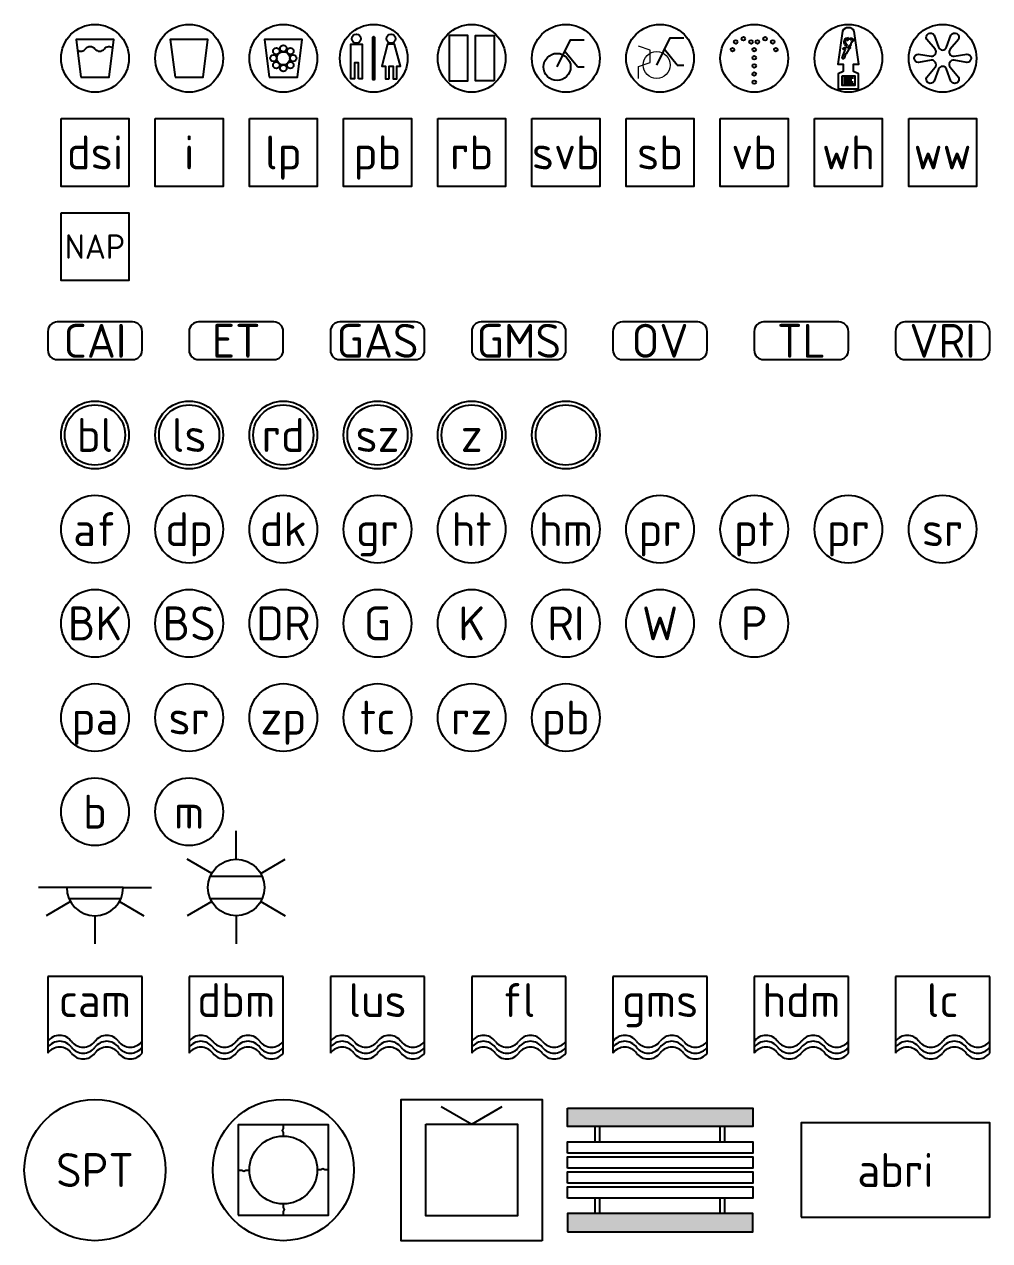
# Model space of a CAD drawing. Header units: metres. Extents: x 2181.6 to 2199.4, y 1923.2 to 1937.
# Drawn here: x 2181.59 to 2191.84, y 1923.24 to 1936.15 of the extents above; entities that cross this region are included whole.
import ezdxf
from ezdxf.enums import TextEntityAlignment as Align

# ---------------------------------------------------------------- set-up
doc = ezdxf.new("R2010")
doc.units = ezdxf.units.M
for name, color, linetype, lineweight in [('B-WE-IE-TERREINAFSCHEIDING_DOORGANG-G', 210, 'Continuous', 18), ('N-WE-GR-BLOEMBAK-S', 7, 'Continuous', 25), ('N-WE-IE-AFVAL APART PLAATS-S', 7, 'Continuous', 25), ('N-WE-IE-FIETSENKLUIS-S', 7, 'Continuous', 25), ('N-WE-IE-HERDENKINGSMONUMENT-S', 7, 'Continuous', 25), ('N-WE-IE-KUNSTOBJECT-S', 7, 'Continuous', 25), ('N-WE-IE-MEUBILAIR-S', 7, 'Continuous', 25), ('N-WE-IE-MEUBILAIR_FONTEIN-S', 7, 'Continuous', 25), ('N-WE-IE-MEUBILAIR_OPENBAARTOILET-S', 7, 'Continuous', 25), ('N-WE-IE-MEUBILAIR_WATERWEGMEUBILAIR-S', 7, 'Continuous', 25), ('N-WE-IE-MEUBILAIR_WATERWEGMEUBILAIR_MEERPAAL-S', 7, 'Continuous', 25), ('N-WE-IE-MEUBILAIR_WEGMEUBILAIR-S', 7, 'Continuous', 25), ('N-WE-IE-MEUBILAIR_ZONNEPANEEL-S', 7, 'Continuous', 25), ('N-WE-VH-KANTOPSLUITING_ELEMENT_BOOMKRANSBAND-S', 7, 'Continuous', 25)]:
    doc.layers.add(name, color=color, linetype=linetype, lineweight=lineweight)
doc.styles.add('NLCS-ISO', font='NLCS-ISO.ttf')
doc.styles.add('NLCS-ISO-ANNOTATIEF-T18', font='NLCS-ISO.ttf', dxfattribs={"height": 1.8})

# ---------------------------------------------------------------- blocks, each defined once
blk = doc.blocks.new('SIE-MEUBILAIR_BLOEMBAK-SO')
blk.add_lwpolyline([(-0.75, -1), (0.75, -1), (1, 1), (-1, 1)], close=True)
for centre, radius in [((0, 0), 1.8), ((0, 0.525), 0.175), ((-0.525, 0), 0.175), ((-0.371, 0.371), 0.175), ((0, 0), 0.35), ((0.371, 0.371), 0.175), ((0.525, 0), 0.175), ((-0.371, -0.371), 0.175), ((0, -0.525), 0.175), ((0.371, -0.371), 0.175)]:
    blk.add_circle(centre, radius)
blk = doc.blocks.new('SIE-MEUBILAIR_AFVAL APART PLAATS-SO')
for points in [[(-1.2, -1.2), (-0.2, -1.2), (-0.2, 1.2), (-1.2, 1.2)], [(-1.2, -1.2), (-0.2, -1.2), (-0.2, 1.2), (-1.2, 1.2)], [(1.2, -1.2), (0.2, -1.2), (0.2, 1.2), (1.2, 1.2)], [(1.2, -1.2), (0.2, -1.2), (0.2, 1.2), (1.2, 1.2)]]:
    blk.add_lwpolyline(points, close=True)
at = {"color": 0, "linetype": 'ByBlock', "lineweight": -2}
blk.add_circle((0, 0), 1.8, dxfattribs=at)
blk = doc.blocks.new('SIE-MEUBILAIR_FIETSENKLUIS-SO')
for points in [[(-0.468, -0.46), (0.252, 0.98), (0.972, 0.98)], [(0.612, -0.46), (-0.056, 0.364)], [(0.612, -0.46), (0.972, -0.46)]]:
    blk.add_lwpolyline(points)
at = {"color": 0, "linetype": 'ByBlock', "lineweight": -2}
blk.add_circle((0, 0), 1.8, dxfattribs=at)
blk.add_circle((-0.468, -0.46), 0.72)
blk = doc.blocks.new('SIE-MEUBILAIR_FONTEIN-SO')
at = {"color": 0, "linetype": 'ByBlock', "lineweight": -2}
blk.add_circle((0, 0), 1.8, dxfattribs=at)
for centre in [(-0.983, 0.867), (-0.576, 1.035), (-0.169, 0.867), (0.169, 0.867), (0.576, 1.035), (0.983, 0.867), (-1.152, 0.459), (0, 0.459), (0, 0.027), (1.152, 0.459), (0, -0.405), (0, -0.837), (0, -1.269)]:
    blk.add_circle(centre, 0.096)
blk = doc.blocks.new('SIE-MEUBILAIR_HERDENKINGSMONUMENT-SO')
for p, q in [((-0.268, -1.041), (0.264, -1.041)), ((-0.268, -1.142), (0.178, -1.142)), ((-0.268, -1.249), (0.244, -1.249)), ((-0.268, -1.35), (0.3, -1.35))]:
    blk.add_line(p, q)
for points in [[(0.311, 1.446, 0.261282), (0, 1.621, 0.261282), (-0.311, 1.446), (-0.562, -0.321), (-0.278, -0.321), (-0.278, -0.703), (-0.539, -0.823), (-0.539, -1.621), (0, -1.621), (0.539, -1.621), (0.539, -0.823), (0.278, -0.703), (0.278, -0.321), (0.562, -0.321)], [(0.001, 1.098), (-0.098, 1.028, 0.506874), (-0.102, 0.751, -0.088901), (-0.075, 0.722, -0.290904), (-0.075, 0.699, -0.160204), (-0.108, 0.672, -0.186725), (-0.142, 0.672, -0.307903), (-0.215, 0.779, -0.219717), (-0.198, 0.98, -0.115145), (-0.124, 1.06), (-0.144, 1.032), (-0.084, 1.067)], [(-0.072, 0.94), (-0.075, 0.951), (-0.07, 0.971), (-0.02, 1.007), (0.055, 1.054, -0.401268), (0.249, 1.012, -0.30754), (0.249, 0.988, -0.52959), (0.232, 0.988, 0.196508), (0.11, 1.039, 0.143294), (0.016, 1.012, 0.110337), (-0.038, 0.958, -0.092857), (-0.056, 0.94, -0.32743)], [(0.313, 0.97), (0.27, 0.972), (0.25, 0.964, 0.295857), (0.149, 0.829, -0.100217), (0.143, 0.809, 0.04658), (0.12, 0.749, -0.148312), (0.093, 0.707, -0.029319), (0.034, 0.663, 0.67171), (0.041, 0.627, 0.108339), (0.056, 0.627, 0.085642), (0.067, 0.632, 0.19392), (0.141, 0.739, -0.085966), (0.172, 0.813, 0.050198), (0.19, 0.85, -0.197871), (0.273, 0.938, 0.127107)]]:
    blk.add_lwpolyline(points, format="xyb", close=True)
for points in [[(-0.283, 0.157), (-0.21, 0.345), (-0.169, 0.449), (-0.161, 0.463), (-0.198, 0.472), (-0.249, 0.472), (-0.278, 0.49), (-0.278, 0.516), (-0.185, 0.58), (-0.144, 0.58), (-0.13, 0.574), (-0.102, 0.584), (-0.07, 0.584), (-0.056, 0.577), (-0.037, 0.577), (0.018, 0.591), (0.046, 0.575), (0.066, 0.575), (0.101, 0.566), (0.101, 0.539), (0.063, 0.503), (0.02, 0.481), (-0.049, 0.368), (-0.123, 0.243), (-0.15, 0.213), (-0.174, 0.164), (-0.21, 0.053), (-0.232, 0.014), (-0.252, -0.023), (-0.28, -0.035), (-0.3, -0.035), (-0.326, 0.008), (-0.313, 0.06), (-0.293, 0.112)], [(-0.353, -0.942), (-0.353, -1.435), (0, -1.435), (0.353, -1.435), (0.353, -0.942)]]:
    blk.add_lwpolyline(points, close=True)
at = {"color": 0, "linetype": 'ByBlock', "lineweight": -2}
blk.add_circle((0, 0), 1.8, dxfattribs=at)
blk.add_circle((0.117, 1.002), 0.0169)
blk = doc.blocks.new('SIE-MEUBILAIR_KUNSTOBJECT-SO')
at = {"flags": 128}
blk.add_lwpolyline([(0.213, -0.584, 0.700208), (-0.213, -0.584), (-0.446, -1.224, -1), (-0.837, -0.998), (-0.4, -0.476, 0.700208), (-0.612, -0.108), (-1.283, -0.226, -1), (-1.283, 0.226), (-0.612, 0.108, 0.700208), (-0.4, 0.476), (-0.837, 0.998, -1), (-0.446, 1.224), (-0.213, 0.584, 0.700208), (0.213, 0.584), (0.446, 1.224, -1), (0.837, 0.998), (0.4, 0.476, 0.700208), (0.612, 0.108), (1.283, 0.226, -1), (1.283, -0.226), (0.612, -0.108, 0.700208), (0.4, -0.476), (0.837, -0.998, -1), (0.446, -1.224)], format="xyb", close=True, dxfattribs=at)
at = {"color": 0, "linetype": 'ByBlock', "lineweight": -2}
blk.add_circle((0, 0), 1.8, dxfattribs=at)
blk = doc.blocks.new('SIE-MEUBILAIR_BAK-SO')
blk.add_lwpolyline([(-0.75, -1), (0.75, -1), (1, 1), (-1, 1)], close=True)
at = {"color": 0, "linetype": 'ByBlock', "lineweight": -2}
blk.add_circle((0, 0), 1.8, dxfattribs=at)
blk = doc.blocks.new('SIE-MEUBILAIR_BORD_DSI-SO')
at = {"color": 0, "linetype": 'ByBlock', "lineweight": -2, "flags": 128}
blk.add_lwpolyline([(-1.8, 1.8), (1.8, 1.8), (1.8, -1.8), (-1.8, -1.8)], close=True, dxfattribs=at)
at = {"style": 'NLCS-ISO-ANNOTATIEF-T18'}
blk.add_text('dsi', height=1.8, dxfattribs=at).set_placement((0, 0), align=Align.MIDDLE_CENTER)
blk = doc.blocks.new('SIE-MEUBILAIR_BORD_INFORMATIE-SO')
at = {"color": 0, "linetype": 'ByBlock', "lineweight": -2, "flags": 128}
blk.add_lwpolyline([(-1.8, 1.8), (1.8, 1.8), (1.8, -1.8), (-1.8, -1.8)], close=True, dxfattribs=at)
at = {"style": 'NLCS-ISO-ANNOTATIEF-T18'}
blk.add_text('i', height=1.8, dxfattribs=at).set_placement((0, 0), align=Align.MIDDLE_CENTER)
blk = doc.blocks.new('SIE-MEUBILAIR_BORD_LOCATIEPAAL-SO')
at = {"color": 0, "linetype": 'ByBlock', "lineweight": -2, "flags": 128}
blk.add_lwpolyline([(-1.8, 1.8), (1.8, 1.8), (1.8, -1.8), (-1.8, -1.8)], close=True, dxfattribs=at)
at = {"style": 'NLCS-ISO-ANNOTATIEF-T18'}
blk.add_text('lp', height=1.8, dxfattribs=at).set_placement((0, 0), align=Align.MIDDLE_CENTER)
blk = doc.blocks.new('SIE-MEUBILAIR_BORD_PLAATSNAAM-SO')
at = {"color": 0, "linetype": 'ByBlock', "lineweight": -2, "flags": 128}
blk.add_lwpolyline([(-1.8, 1.8), (1.8, 1.8), (1.8, -1.8), (-1.8, -1.8)], close=True, dxfattribs=at)
at = {"style": 'NLCS-ISO-ANNOTATIEF-T18'}
blk.add_text('pb', height=1.8, dxfattribs=at).set_placement((0, 0), align=Align.MIDDLE_CENTER)
blk = doc.blocks.new('SIE-MEUBILAIR_BORD_RECLAME-SO')
at = {"color": 0, "linetype": 'ByBlock', "lineweight": -2, "flags": 128}
blk.add_lwpolyline([(-1.8, 1.8), (1.8, 1.8), (1.8, -1.8), (-1.8, -1.8)], close=True, dxfattribs=at)
at = {"style": 'NLCS-ISO-ANNOTATIEF-T18'}
blk.add_text('rb', height=1.8, dxfattribs=at).set_placement((0, 0), align=Align.MIDDLE_CENTER)
blk = doc.blocks.new('SIE-MEUBILAIR_BORD_SCHEEPVAARTVERKEER-SO')
at = {"color": 0, "linetype": 'ByBlock', "lineweight": -2, "flags": 128}
blk.add_lwpolyline([(-1.8, 1.8), (1.8, 1.8), (1.8, -1.8), (-1.8, -1.8)], close=True, dxfattribs=at)
at = {"style": 'NLCS-ISO-ANNOTATIEF-T18'}
blk.add_text('svb', height=1.8, dxfattribs=at).set_placement((0, 0), align=Align.MIDDLE_CENTER)
blk = doc.blocks.new('SIE-MEUBILAIR_BORD_STRAATNAAM-SO')
at = {"color": 0, "linetype": 'ByBlock', "lineweight": -2, "flags": 128}
blk.add_lwpolyline([(-1.8, 1.8), (1.8, 1.8), (1.8, -1.8), (-1.8, -1.8)], close=True, dxfattribs=at)
at = {"style": 'NLCS-ISO-ANNOTATIEF-T18'}
blk.add_text('sb', height=1.8, dxfattribs=at).set_placement((0, 0), align=Align.MIDDLE_CENTER)
blk = doc.blocks.new('SIE-MEUBILAIR_BORD_VERKEER-SO')
at = {"color": 0, "linetype": 'ByBlock', "lineweight": -2, "flags": 128}
blk.add_lwpolyline([(-1.8, 1.8), (1.8, 1.8), (1.8, -1.8), (-1.8, -1.8)], close=True, dxfattribs=at)
at = {"style": 'NLCS-ISO-ANNOTATIEF-T18'}
blk.add_text('vb', height=1.8, dxfattribs=at).set_placement((0, 0), align=Align.MIDDLE_CENTER)
blk = doc.blocks.new('SIE-MEUBILAIR_BORD_WAARSCHUWINGSHEK-SO')
at = {"color": 0, "linetype": 'ByBlock', "lineweight": -2, "flags": 128}
blk.add_lwpolyline([(-1.8, 1.8), (1.8, 1.8), (1.8, -1.8), (-1.8, -1.8)], close=True, dxfattribs=at)
at = {"style": 'NLCS-ISO-ANNOTATIEF-T18'}
blk.add_text('wh', height=1.8, dxfattribs=at).set_placement((0, 0), align=Align.MIDDLE_CENTER)
blk = doc.blocks.new('SIE-MEUBILAIR_BORD_WEGWIJZER-SO')
at = {"color": 0, "linetype": 'ByBlock', "lineweight": -2, "flags": 128}
blk.add_lwpolyline([(-1.8, 1.8), (1.8, 1.8), (1.8, -1.8), (-1.8, -1.8)], close=True, dxfattribs=at)
at = {"style": 'NLCS-ISO-ANNOTATIEF-T18'}
blk.add_text('ww', height=1.8, dxfattribs=at).set_placement((0, 0), align=Align.MIDDLE_CENTER)
blk = doc.blocks.new('SIE-MEUBILAIR_HOOGTEMERK-SO')
at = {"color": 0, "linetype": 'ByBlock', "lineweight": -2, "flags": 128}
blk.add_lwpolyline([(-1.8, 1.8), (1.8, 1.8), (1.8, -1.8), (-1.8, -1.8)], close=True, dxfattribs=at)
at = {"style": 'NLCS-ISO-ANNOTATIEF-T18'}
blk.add_text('NAP', height=1.3, dxfattribs=at).set_placement((0, 0), align=Align.MIDDLE_CENTER)
blk = doc.blocks.new('SIE-MEUBILAIR_KAST_CAI-SO')
at = {"flags": 128}
blk.add_lwpolyline([(-2, -1), (2, -1, 0.414214), (2.5, -0.5), (2.5, 0.5, 0.414214), (2, 1), (-2, 1, 0.414214), (-2.5, 0.5), (-2.5, -0.5, 0.414214)], format="xyb", close=True, dxfattribs=at)
at = {"style": 'NLCS-ISO'}
blk.add_text('CAI', height=1.8, dxfattribs=at).set_placement((0, 0), align=Align.MIDDLE_CENTER)
blk = doc.blocks.new('SIE-MEUBILAIR_KAST_ELEKTRA-SO')
at = {"flags": 128}
blk.add_lwpolyline([(-2, -1), (2, -1, 0.414214), (2.5, -0.5), (2.5, 0.5, 0.414214), (2, 1), (-2, 1, 0.414214), (-2.5, 0.5), (-2.5, -0.5, 0.414214)], format="xyb", close=True, dxfattribs=at)
at = {"style": 'NLCS-ISO'}
blk.add_text('ET', height=1.8, dxfattribs=at).set_placement((0, 0), align=Align.MIDDLE_CENTER)
blk = doc.blocks.new('SIE-MEUBILAIR_KAST_GAS-SO')
at = {"flags": 128}
blk.add_lwpolyline([(-2, -1), (2, -1, 0.414214), (2.5, -0.5), (2.5, 0.5, 0.414214), (2, 1), (-2, 1, 0.414214), (-2.5, 0.5), (-2.5, -0.5, 0.414214)], format="xyb", close=True, dxfattribs=at)
at = {"style": 'NLCS-ISO'}
blk.add_text('GAS', height=1.8, dxfattribs=at).set_placement((0, 0), align=Align.MIDDLE_CENTER)
blk = doc.blocks.new('SIE-MEUBILAIR_KAST_GMS-SO')
at = {"flags": 128}
blk.add_lwpolyline([(-2, -1), (2, -1, 0.414214), (2.5, -0.5), (2.5, 0.5, 0.414214), (2, 1), (-2, 1, 0.414214), (-2.5, 0.5), (-2.5, -0.5, 0.414214)], format="xyb", close=True, dxfattribs=at)
at = {"style": 'NLCS-ISO'}
blk.add_text('GMS', height=1.8, dxfattribs=at).set_placement((0, 0), align=Align.MIDDLE_CENTER)
blk = doc.blocks.new('SIE-MEUBILAIR_KAST_OV-SO')
at = {"flags": 128}
blk.add_lwpolyline([(-2, -1), (2, -1, 0.414214), (2.5, -0.5), (2.5, 0.5, 0.414214), (2, 1), (-2, 1, 0.414214), (-2.5, 0.5), (-2.5, -0.5, 0.414214)], format="xyb", close=True, dxfattribs=at)
at = {"style": 'NLCS-ISO'}
blk.add_text('OV', height=1.8, dxfattribs=at).set_placement((0, 0), align=Align.MIDDLE_CENTER)
blk = doc.blocks.new('SIE-MEUBILAIR_KAST_TEL-SO')
at = {"flags": 128}
blk.add_lwpolyline([(-2, -1), (2, -1, 0.414214), (2.5, -0.5), (2.5, 0.5, 0.414214), (2, 1), (-2, 1, 0.414214), (-2.5, 0.5), (-2.5, -0.5, 0.414214)], format="xyb", close=True, dxfattribs=at)
at = {"style": 'NLCS-ISO'}
blk.add_text('TL', height=1.8, dxfattribs=at).set_placement((0, 0), align=Align.MIDDLE_CENTER)
blk = doc.blocks.new('SIE-MEUBILAIR_KAST_VRI-SO')
at = {"flags": 128}
blk.add_lwpolyline([(-2, -1), (2, -1, 0.414214), (2.5, -0.5), (2.5, 0.5, 0.414214), (2, 1), (-2, 1, 0.414214), (-2.5, 0.5), (-2.5, -0.5, 0.414214)], format="xyb", close=True, dxfattribs=at)
at = {"style": 'NLCS-ISO'}
blk.add_text('VRI', height=1.8, dxfattribs=at).set_placement((0, 0), align=Align.MIDDLE_CENTER)
blk = doc.blocks.new('SIE-MEUBILAIR_LICHTPUNT-SO')
for p, q in [((1.5, 0), (-1.5, 0)), ((-1.5, 0), (-3, 0)), ((1.5, 0), (3, 0)), ((-1.299, -0.75), (-2.598, -1.5)), ((1.299, -0.75), (2.598, -1.5)), ((0, -1.5), (0, -3))]:
    blk.add_line(p, q)
at = {"flags": 128}
blk.add_lwpolyline([(-1.378, -0.593), (1.378, -0.593)], dxfattribs=at)
blk.add_arc((0, 0), 1.5, 180, 0)
blk = doc.blocks.new('SIE-MEUBILAIR_MAST_BOVENLEIDING-SO')
at = {"color": 0, "linetype": 'ByBlock', "lineweight": -2}
blk.add_circle((0, 0), 1.8, dxfattribs=at)
at = {"layer": 'B-WE-IE-TERREINAFSCHEIDING_DOORGANG-G', "color": 0, "linetype": 'ByBlock', "lineweight": -2}
blk.add_circle((0, 0), 1.6, dxfattribs=at)
at = {"style": 'NLCS-ISO-ANNOTATIEF-T18'}
blk.add_text('bl', height=1.8, dxfattribs=at).set_placement((0, 0), align=Align.MIDDLE_CENTER)
blk = doc.blocks.new('SIE-MEUBILAIR_MAST_LAAGSPANNING-SO')
at = {"color": 0, "linetype": 'ByBlock', "lineweight": -2}
blk.add_circle((0, 0), 1.8, dxfattribs=at)
at = {"layer": 'B-WE-IE-TERREINAFSCHEIDING_DOORGANG-G', "color": 0, "linetype": 'ByBlock', "lineweight": -2}
blk.add_circle((0, 0), 1.6, dxfattribs=at)
at = {"style": 'NLCS-ISO-ANNOTATIEF-T18'}
blk.add_text('ls', height=1.8, dxfattribs=at).set_placement((0, 0), align=Align.MIDDLE_CENTER)
blk = doc.blocks.new('SIE-MEUBILAIR_MAST_RADAR-SO')
at = {"color": 0, "linetype": 'ByBlock', "lineweight": -2}
blk.add_circle((0, 0), 1.8, dxfattribs=at)
at = {"layer": 'B-WE-IE-TERREINAFSCHEIDING_DOORGANG-G', "color": 0, "linetype": 'ByBlock', "lineweight": -2}
blk.add_circle((0, 0), 1.6, dxfattribs=at)
at = {"style": 'NLCS-ISO-ANNOTATIEF-T18'}
blk.add_text('rd', height=1.8, dxfattribs=at).set_placement((0, 0), align=Align.MIDDLE_CENTER)
blk = doc.blocks.new('SIE-MEUBILAIR_MAST_STRAALZENDER-SO')
at = {"color": 0, "linetype": 'ByBlock', "lineweight": -2}
blk.add_circle((0, 0), 1.8, dxfattribs=at)
at = {"layer": 'B-WE-IE-TERREINAFSCHEIDING_DOORGANG-G', "color": 0, "linetype": 'ByBlock', "lineweight": -2}
blk.add_circle((0, 0), 1.6, dxfattribs=at)
at = {"style": 'NLCS-ISO-ANNOTATIEF-T18'}
blk.add_text('sz', height=1.8, dxfattribs=at).set_placement((0, 0), align=Align.MIDDLE_CENTER)
blk = doc.blocks.new('SIE-MEUBILAIR_MAST_ZEND-SO')
at = {"color": 0, "linetype": 'ByBlock', "lineweight": -2}
blk.add_circle((0, 0), 1.8, dxfattribs=at)
at = {"layer": 'B-WE-IE-TERREINAFSCHEIDING_DOORGANG-G', "color": 0, "linetype": 'ByBlock', "lineweight": -2}
blk.add_circle((0, 0), 1.6, dxfattribs=at)
at = {"style": 'NLCS-ISO-ANNOTATIEF-T18'}
blk.add_text('z', height=1.8, dxfattribs=at).set_placement((0, 0), align=Align.MIDDLE_CENTER)
blk = doc.blocks.new('SIE-MEUBILAIR_MAST-SO')
at = {"color": 0, "linetype": 'ByBlock', "lineweight": -2}
blk.add_circle((0, 0), 1.8, dxfattribs=at)
at = {"layer": 'B-WE-IE-TERREINAFSCHEIDING_DOORGANG-G', "color": 0, "linetype": 'ByBlock', "lineweight": -2}
blk.add_circle((0, 0), 1.6, dxfattribs=at)
blk = doc.blocks.new('SIE-MEUBILAIR_PAAL_AFSLUITPAAL-SO')
at = {"color": 0, "linetype": 'ByBlock', "lineweight": -2}
blk.add_circle((0, 0), 1.8, dxfattribs=at)
at = {"style": 'NLCS-ISO-ANNOTATIEF-T18'}
blk.add_text('af', height=1.8, dxfattribs=at).set_placement((0, 0), align=Align.MIDDLE_CENTER)
blk = doc.blocks.new('SIE-MEUBILAIR_PAAL_DIJKPAAL-SO')
at = {"color": 0, "linetype": 'ByBlock', "lineweight": -2}
blk.add_circle((0, 0), 1.8, dxfattribs=at)
at = {"style": 'NLCS-ISO-ANNOTATIEF-T18'}
blk.add_text('dp', height=1.8, dxfattribs=at).set_placement((0, 0), align=Align.MIDDLE_CENTER)
blk = doc.blocks.new('SIE-MEUBILAIR_PAAL_DRUKKNOPPAAL-SO')
at = {"color": 0, "linetype": 'ByBlock', "lineweight": -2}
blk.add_circle((0, 0), 1.8, dxfattribs=at)
at = {"style": 'NLCS-ISO-ANNOTATIEF-T18'}
blk.add_text('dk', height=1.8, dxfattribs=at).set_placement((0, 0), align=Align.MIDDLE_CENTER)
blk = doc.blocks.new('SIE-MEUBILAIR_PAAL_GRENSMARKERING-SO')
at = {"color": 0, "linetype": 'ByBlock', "lineweight": -2}
blk.add_circle((0, 0), 1.8, dxfattribs=at)
at = {"style": 'NLCS-ISO-ANNOTATIEF-T18'}
blk.add_text('gr', height=1.8, dxfattribs=at).set_placement((0, 0), align=Align.MIDDLE_CENTER)
blk = doc.blocks.new('SIE-MEUBILAIR_PAAL_HALTEPAAL-SO')
at = {"color": 0, "linetype": 'ByBlock', "lineweight": -2}
blk.add_circle((0, 0), 1.8, dxfattribs=at)
at = {"style": 'NLCS-ISO-ANNOTATIEF-T18'}
blk.add_text('ht', height=1.8, dxfattribs=at).set_placement((0, 0), align=Align.MIDDLE_CENTER)
blk = doc.blocks.new('SIE-MEUBILAIR_PAAL_HECTOMETER-SO')
at = {"color": 0, "linetype": 'ByBlock', "lineweight": -2}
blk.add_circle((0, 0), 1.8, dxfattribs=at)
at = {"style": 'NLCS-ISO-ANNOTATIEF-T18'}
blk.add_text('hm', height=1.8, dxfattribs=at).set_placement((0, 0), align=Align.MIDDLE_CENTER)
blk = doc.blocks.new('SIE-MEUBILAIR_LICHTMAST-SO')
for p, q in [((0, 1.5), (0, 3)), ((-1.299, 0.75), (-2.598, 1.5)), ((1.299, 0.75), (2.598, 1.5)), ((-1.299, -0.75), (-2.598, -1.5)), ((1.299, -0.75), (2.598, -1.5)), ((0, -1.5), (0, -3))]:
    blk.add_line(p, q)
at = {"flags": 128}
for points in [[(-1.378, 0.593), (1.378, 0.593)], [(-1.378, -0.593), (1.378, -0.593)]]:
    blk.add_lwpolyline(points, dxfattribs=at)
blk.add_circle((0, 0), 1.5)
blk = doc.blocks.new('SIE-MEUBILAIR_PAAL_POLLER-SO')
at = {"color": 0, "linetype": 'ByBlock', "lineweight": -2}
blk.add_circle((0, 0), 1.8, dxfattribs=at)
at = {"style": 'NLCS-ISO-ANNOTATIEF-T18'}
blk.add_text('pr', height=1.8, dxfattribs=at).set_placement((0, 0), align=Align.MIDDLE_CENTER)
blk = doc.blocks.new('SIE-MEUBILAIR_PAAL_PORTAAL-SO')
at = {"color": 0, "linetype": 'ByBlock', "lineweight": -2}
blk.add_circle((0, 0), 1.8, dxfattribs=at)
at = {"style": 'NLCS-ISO-ANNOTATIEF-T18'}
blk.add_text('pt', height=1.8, dxfattribs=at).set_placement((0, 0), align=Align.MIDDLE_CENTER)
blk = doc.blocks.new('SIE-MEUBILAIR_PAAL_PRAATPAAL-SO')
at = {"color": 0, "linetype": 'ByBlock', "lineweight": -2}
blk.add_circle((0, 0), 1.8, dxfattribs=at)
at = {"style": 'NLCS-ISO-ANNOTATIEF-T18'}
blk.add_text('pr', height=1.8, dxfattribs=at).set_placement((0, 0), align=Align.MIDDLE_CENTER)
blk = doc.blocks.new('SIE-MEUBILAIR_PAAL_SIRENE-SO')
at = {"color": 0, "linetype": 'ByBlock', "lineweight": -2}
blk.add_circle((0, 0), 1.8, dxfattribs=at)
at = {"style": 'NLCS-ISO-ANNOTATIEF-T18'}
blk.add_text('sr', height=1.8, dxfattribs=at).set_placement((0, 0), align=Align.MIDDLE_CENTER)
blk = doc.blocks.new('SIE-MEUBILAIR_STRAATPOT_BRANDKRAAN-SO')
at = {"color": 0, "linetype": 'ByBlock', "lineweight": -2}
blk.add_circle((0, 0), 1.8, dxfattribs=at)
at = {"style": 'NLCS-ISO-ANNOTATIEF-T18'}
blk.add_text('BK', height=1.8, dxfattribs=at).set_placement((0, 0), align=Align.MIDDLE_CENTER)
blk = doc.blocks.new('SIE-MEUBILAIR_STRAATPOT_BRANDSTOF-SO')
at = {"color": 0, "linetype": 'ByBlock', "lineweight": -2}
blk.add_circle((0, 0), 1.8, dxfattribs=at)
at = {"style": 'NLCS-ISO-ANNOTATIEF-T18'}
blk.add_text('BS', height=1.8, dxfattribs=at).set_placement((0, 0), align=Align.MIDDLE_CENTER)
blk = doc.blocks.new('SIE-MEUBILAIR_PUT_DRAINAGEPUT-SO')
at = {"color": 0, "linetype": 'ByBlock', "lineweight": -2}
blk.add_circle((0, 0), 1.8, dxfattribs=at)
at = {"style": 'NLCS-ISO-ANNOTATIEF-T18'}
blk.add_text('DR', height=1.8, dxfattribs=at).set_placement((0, 0), align=Align.MIDDLE_CENTER)
blk = doc.blocks.new('SIE-MEUBILAIR_STRAATPOT_GAS-SO')
at = {"color": 0, "linetype": 'ByBlock', "lineweight": -2}
blk.add_circle((0, 0), 1.8, dxfattribs=at)
at = {"style": 'NLCS-ISO-ANNOTATIEF-T18'}
blk.add_text('G', height=1.8, dxfattribs=at).set_placement((0, 0), align=Align.MIDDLE_CENTER)
blk = doc.blocks.new('SIE-MEUBILAIR_PUT_KOLK-SO')
at = {"color": 0, "linetype": 'ByBlock', "lineweight": -2}
blk.add_circle((0, 0), 1.8, dxfattribs=at)
at = {"style": 'NLCS-ISO-ANNOTATIEF-T18'}
blk.add_text('K', height=1.8, dxfattribs=at).set_placement((0, 0), align=Align.MIDDLE_CENTER)
blk = doc.blocks.new('SIE-MEUBILAIR_PUT_RIOOLPUT-SO')
at = {"color": 0, "linetype": 'ByBlock', "lineweight": -2}
blk.add_circle((0, 0), 1.8, dxfattribs=at)
at = {"style": 'NLCS-ISO-ANNOTATIEF-T18'}
blk.add_text('RI', height=1.8, dxfattribs=at).set_placement((0, 0), align=Align.MIDDLE_CENTER)
blk = doc.blocks.new('SIE-MEUBILAIR_STRAATPOT_WATER-SO')
at = {"color": 0, "linetype": 'ByBlock', "lineweight": -2}
blk.add_circle((0, 0), 1.8, dxfattribs=at)
at = {"style": 'NLCS-ISO-ANNOTATIEF-T18'}
blk.add_text('W', height=1.8, dxfattribs=at).set_placement((0, 0), align=Align.MIDDLE_CENTER)
blk = doc.blocks.new('SIE-MEUBILAIR_PUT-SO')
at = {"color": 0, "linetype": 'ByBlock', "lineweight": -2}
blk.add_circle((0, 0), 1.8, dxfattribs=at)
at = {"style": 'NLCS-ISO-ANNOTATIEF-T18'}
blk.add_text('P', height=1.8, dxfattribs=at).set_placement((0, 0), align=Align.MIDDLE_CENTER)
blk = doc.blocks.new('SIE-MEUBILAIR_SENSOR_CAMERA-SO')
for p, q in [((2.5, 1.25), (-2.5, 1.25)), ((-2.5, 1.25), (-2.5, -2.8125)), ((2.5, -2.8125), (2.5, 1.25))]:
    blk.add_line(p, q)
for centre, start, end in [((-1.875, -2.65625), 36.8698976, 143.1301024), ((0.625, -2.65625), 36.8698976, 143.1301024), ((-1.875, -2.96875), 36.8698976, 143.1301024), ((-1.875, -3.28125), 36.8698976, 143.1301024), ((-0.625, -1.71875), 216.8698976, 323.1301024), ((-0.625, -2.03125), 216.8698976, 323.1301024), ((0.625, -2.96875), 36.8698976, 143.1301024), ((0.625, -3.28125), 36.8698976, 143.1301024), ((1.875, -1.71875), 216.8698976, 323.1301024), ((1.875, -2.03125), 216.8698976, 323.1301024), ((-0.625, -2.34375), 216.8698976, 323.1301024), ((1.875, -2.34375), 216.8698976, 323.1301024)]:
    blk.add_arc(centre, 0.78125, start, end)
at = {"style": 'NLCS-ISO-ANNOTATIEF-T18'}
blk.add_text('cam', height=1.8, dxfattribs=at).set_placement((0, 0), align=Align.MIDDLE_CENTER)
blk = doc.blocks.new('SIE-MEUBILAIR_SENSOR_DEBIETMETER-SO')
for p, q in [((2.5, 1.25), (-2.5, 1.25)), ((-2.5, 1.25), (-2.5, -2.8125)), ((2.5, -2.8125), (2.5, 1.25))]:
    blk.add_line(p, q)
for centre, start, end in [((-1.875, -2.65625), 36.8698976, 143.1301024), ((0.625, -2.65625), 36.8698976, 143.1301024), ((-1.875, -2.96875), 36.8698976, 143.1301024), ((-1.875, -3.28125), 36.8698976, 143.1301024), ((-0.625, -1.71875), 216.8698976, 323.1301024), ((-0.625, -2.03125), 216.8698976, 323.1301024), ((0.625, -2.96875), 36.8698976, 143.1301024), ((0.625, -3.28125), 36.8698976, 143.1301024), ((1.875, -1.71875), 216.8698976, 323.1301024), ((1.875, -2.03125), 216.8698976, 323.1301024), ((-0.625, -2.34375), 216.8698976, 323.1301024), ((1.875, -2.34375), 216.8698976, 323.1301024)]:
    blk.add_arc(centre, 0.78125, start, end)
at = {"style": 'NLCS-ISO-ANNOTATIEF-T18'}
blk.add_text('dbm', height=1.8, dxfattribs=at).set_placement((0, 0), align=Align.MIDDLE_CENTER)
blk = doc.blocks.new('SIE-MEUBILAIR_SENSOR_DETECTIELUS-SO')
for p, q in [((2.5, 1.25), (-2.5, 1.25)), ((-2.5, 1.25), (-2.5, -2.8125)), ((2.5, -2.8125), (2.5, 1.25))]:
    blk.add_line(p, q)
for centre, start, end in [((-1.875, -2.65625), 36.8698976, 143.1301024), ((0.625, -2.65625), 36.8698976, 143.1301024), ((-1.875, -2.96875), 36.8698976, 143.1301024), ((-1.875, -3.28125), 36.8698976, 143.1301024), ((-0.625, -1.71875), 216.8698976, 323.1301024), ((-0.625, -2.03125), 216.8698976, 323.1301024), ((0.625, -2.96875), 36.8698976, 143.1301024), ((0.625, -3.28125), 36.8698976, 143.1301024), ((1.875, -1.71875), 216.8698976, 323.1301024), ((1.875, -2.03125), 216.8698976, 323.1301024), ((-0.625, -2.34375), 216.8698976, 323.1301024), ((1.875, -2.34375), 216.8698976, 323.1301024)]:
    blk.add_arc(centre, 0.78125, start, end)
at = {"style": 'NLCS-ISO-ANNOTATIEF-T18'}
blk.add_text('lus', height=1.8, dxfattribs=at).set_placement((0, 0), align=Align.MIDDLE_CENTER)
blk = doc.blocks.new('SIE-MEUBILAIR_SENSOR_FLITSER-SO')
for p, q in [((2.5, 1.25), (-2.5, 1.25)), ((-2.5, 1.25), (-2.5, -2.8125)), ((2.5, -2.8125), (2.5, 1.25))]:
    blk.add_line(p, q)
for centre, start, end in [((-1.875, -2.65625), 36.8698976, 143.1301024), ((0.625, -2.65625), 36.8698976, 143.1301024), ((-1.875, -2.96875), 36.8698976, 143.1301024), ((-1.875, -3.28125), 36.8698976, 143.1301024), ((-0.625, -1.71875), 216.8698976, 323.1301024), ((-0.625, -2.03125), 216.8698976, 323.1301024), ((0.625, -2.96875), 36.8698976, 143.1301024), ((0.625, -3.28125), 36.8698976, 143.1301024), ((1.875, -1.71875), 216.8698976, 323.1301024), ((1.875, -2.03125), 216.8698976, 323.1301024), ((-0.625, -2.34375), 216.8698976, 323.1301024), ((1.875, -2.34375), 216.8698976, 323.1301024)]:
    blk.add_arc(centre, 0.78125, start, end)
at = {"style": 'NLCS-ISO-ANNOTATIEF-T18'}
blk.add_text('fl', height=1.8, dxfattribs=at).set_placement((0, 0), align=Align.MIDDLE_CENTER)
blk = doc.blocks.new('SIE-MEUBILAIR_SENSOR_GMS-SO')
for p, q in [((2.5, 1.25), (-2.5, 1.25)), ((-2.5, 1.25), (-2.5, -2.8125)), ((2.5, -2.8125), (2.5, 1.25))]:
    blk.add_line(p, q)
for centre, start, end in [((-1.875, -2.65625), 36.8698976, 143.1301024), ((0.625, -2.65625), 36.8698976, 143.1301024), ((-1.875, -2.96875), 36.8698976, 143.1301024), ((-1.875, -3.28125), 36.8698976, 143.1301024), ((-0.625, -1.71875), 216.8698976, 323.1301024), ((-0.625, -2.03125), 216.8698976, 323.1301024), ((0.625, -2.96875), 36.8698976, 143.1301024), ((0.625, -3.28125), 36.8698976, 143.1301024), ((1.875, -1.71875), 216.8698976, 323.1301024), ((1.875, -2.03125), 216.8698976, 323.1301024), ((-0.625, -2.34375), 216.8698976, 323.1301024), ((1.875, -2.34375), 216.8698976, 323.1301024)]:
    blk.add_arc(centre, 0.78125, start, end)
at = {"style": 'NLCS-ISO-ANNOTATIEF-T18'}
blk.add_text('gms', height=1.8, dxfattribs=at).set_placement((0, 0), align=Align.MIDDLE_CENTER)
blk = doc.blocks.new('SIE-MEUBILAIR_SENSOR_HOOGTEDETECTIEMETER-SO')
for p, q in [((2.5, 1.25), (-2.5, 1.25)), ((-2.5, 1.25), (-2.5, -2.8125)), ((2.5, -2.8125), (2.5, 1.25))]:
    blk.add_line(p, q)
for centre, start, end in [((-1.875, -2.65625), 36.8698976, 143.1301024), ((0.625, -2.65625), 36.8698976, 143.1301024), ((-1.875, -2.96875), 36.8698976, 143.1301024), ((-1.875, -3.28125), 36.8698976, 143.1301024), ((-0.625, -1.71875), 216.8698976, 323.1301024), ((-0.625, -2.03125), 216.8698976, 323.1301024), ((0.625, -2.96875), 36.8698976, 143.1301024), ((0.625, -3.28125), 36.8698976, 143.1301024), ((1.875, -1.71875), 216.8698976, 323.1301024), ((1.875, -2.03125), 216.8698976, 323.1301024), ((-0.625, -2.34375), 216.8698976, 323.1301024), ((1.875, -2.34375), 216.8698976, 323.1301024)]:
    blk.add_arc(centre, 0.78125, start, end)
at = {"style": 'NLCS-ISO-ANNOTATIEF-T18'}
blk.add_text('hdm', height=1.8, dxfattribs=at).set_placement((0, 0), align=Align.MIDDLE_CENTER)
blk = doc.blocks.new('SIE-MEUBILAIR_SENSOR_LICHTCEL-SO')
for p, q in [((2.5, 1.25), (-2.5, 1.25)), ((-2.5, 1.25), (-2.5, -2.8125)), ((2.5, -2.8125), (2.5, 1.25))]:
    blk.add_line(p, q)
for centre, start, end in [((-1.875, -2.65625), 36.8698976, 143.1301024), ((0.625, -2.65625), 36.8698976, 143.1301024), ((-1.875, -2.96875), 36.8698976, 143.1301024), ((-1.875, -3.28125), 36.8698976, 143.1301024), ((-0.625, -1.71875), 216.8698976, 323.1301024), ((-0.625, -2.03125), 216.8698976, 323.1301024), ((0.625, -2.96875), 36.8698976, 143.1301024), ((0.625, -3.28125), 36.8698976, 143.1301024), ((1.875, -1.71875), 216.8698976, 323.1301024), ((1.875, -2.03125), 216.8698976, 323.1301024), ((-0.625, -2.34375), 216.8698976, 323.1301024), ((1.875, -2.34375), 216.8698976, 323.1301024)]:
    blk.add_arc(centre, 0.78125, start, end)
at = {"style": 'NLCS-ISO-ANNOTATIEF-T18'}
blk.add_text('lc', height=1.8, dxfattribs=at).set_placement((0, 0), align=Align.MIDDLE_CENTER)
blk = doc.blocks.new('SIE-MEUBILAIR_OPENBAAR TOILET-SO')
for points in [[(-0.815, -1.095), (-0.815, -0.24), (-1.025, -0.24), (-1.025, -1.095), (-1.224, -1.095), (-1.224, 0.755), (-0.616, 0.755), (-0.616, -1.095)], [(0.815, -1.095), (0.815, -0.419), (1.024, -0.419), (1.025, -1.095), (1.224, -1.095), (1.224, -0.419), (1.418, -0.419), (1.104, 0.755), (0.736, 0.755), (0.421, -0.419), (0.616, -0.419), (0.616, -1.095)]]:
    blk.add_lwpolyline(points, close=True)
at = {"flags": 128}
blk.add_lwpolyline([(0.04, -1.112, -1), (-0.04, -1.112), (-0.04, 1.112, -1), (0.04, 1.112)], format="xyb", close=True, dxfattribs=at)
at = {"color": 0, "linetype": 'ByBlock', "lineweight": -2}
blk.add_circle((0, 0), 1.8, dxfattribs=at)
for centre in [(-0.92, 1.04), (0.92, 1.04)]:
    blk.add_circle(centre, 0.24)
blk = doc.blocks.new('SIE-MEUBILAIR_BOLDER-SO')
at = {"color": 0, "linetype": 'ByBlock', "lineweight": -2}
blk.add_circle((0, 0), 1.8, dxfattribs=at)
at = {"style": 'NLCS-ISO-ANNOTATIEF-T18'}
blk.add_text('b', height=1.8, dxfattribs=at).set_placement((0, 0), align=Align.MIDDLE_CENTER)
blk = doc.blocks.new('SIE-MEUBILAIR_MEERPAAL-SO')
at = {"color": 0, "linetype": 'ByBlock', "lineweight": -2}
blk.add_circle((0, 0), 1.8, dxfattribs=at)
at = {"style": 'NLCS-ISO-ANNOTATIEF-T18'}
blk.add_text('m', height=1.8, dxfattribs=at).set_placement((0, 0), align=Align.MIDDLE_CENTER)
blk = doc.blocks.new('SIE-MEUBILAIR_ABRI-SO')
blk.add_lwpolyline([(-5, -2.5), (5, -2.5), (5, 2.5), (-5, 2.5)], close=True)
at = {"style": 'NLCS-ISO'}
blk.add_text('abri', height=1.8, dxfattribs=at).set_placement((0, 0), align=Align.MIDDLE_CENTER)
blk = doc.blocks.new('SIE-MEUBILAIR_CONTAINER ALGEMEEN-SO')
at = {"color": 0, "linetype": 'ByBlock', "lineweight": -2}
for points in [[(3.75, -3.75), (-3.75, -3.75), (-3.75, 3.75), (3.75, 3.75)], [(-2.438, 2.437), (2.437, 2.437), (2.437, -2.438), (-2.438, -2.438)]]:
    blk.add_lwpolyline(points, close=True, dxfattribs=at)
blk.add_lwpolyline([(-1.624, 3.375), (0, 2.437), (1.624, 3.375)], dxfattribs=at)
blk = doc.blocks.new('SIE-MEUBILAIR_DRINKBAK-SO')
blk.add_lwpolyline([(-0.75, -1), (0.75, -1), (1, 1), (-1, 1)], close=True)
blk.add_lwpolyline([(-0.929, 0.431, 0.404309), (-0.5, 0.5, -0.5), (0, 0.5, 0.5), (0.5, 0.5, -0.422678), (0.945, 0.557, -0.422678)], format="xyb")
at = {"color": 0, "linetype": 'ByBlock', "lineweight": -2}
blk.add_circle((0, 0), 1.8, dxfattribs=at)
blk = doc.blocks.new('SIE-MEUBILAIR_FIETSENREK-SO')
for points in [[(-0.179, -0.358), (0.541, 1.082), (1.261, 1.082)], [(0.901, -0.358), (0.233, 0.467)], [(0.901, -0.358), (1.261, -0.358)]]:
    blk.add_lwpolyline(points)
at = {"color": 0, "linetype": 'ByBlock', "lineweight": 18}
blk.add_lwpolyline([(-1.137, -1.078), (-1.137, -0.43), (-0.523, -0.222), (-0.523, 0.426), (-1.137, 0.634)], dxfattribs=at)
at = {"color": 0, "linetype": 'ByBlock', "lineweight": -2}
blk.add_circle((0, 0), 1.8, dxfattribs=at)
at = {"color": 0, "linetype": 'ByBlock', "lineweight": 18}
blk.add_circle((-0.179, -0.358), 0.72, dxfattribs=at)
blk = doc.blocks.new('SIE-MEUBILAIR_PARKEERKAUTOMAAT-SO')
at = {"color": 0, "linetype": 'ByBlock', "lineweight": -2}
blk.add_circle((0, 0), 1.8, dxfattribs=at)
at = {"style": 'NLCS-ISO-ANNOTATIEF-T18'}
blk.add_text('pa', height=1.8, dxfattribs=at).set_placement((0, 0), align=Align.MIDDLE_CENTER)
blk = doc.blocks.new('SIE-MEUBILAIR_PARKEERBEUGEL-SO')
at = {"color": 0, "linetype": 'ByBlock', "lineweight": -2}
blk.add_circle((0, 0), 0.36, dxfattribs=at)
at = {"style": 'NLCS-ISO-ANNOTATIEF-T18'}
blk.add_text('pb', height=0.36, dxfattribs=at).set_placement((0, 0), align=Align.MIDDLE_CENTER)
blk = doc.blocks.new('SIE-MEUBILAIR_PICKNICKSET-SO')
for points in [[(0.984, 0.462), (0.984, 0.658), (-0.984, 0.658), (-0.984, 0.462)], [(0.984, -0.656), (0.984, -0.46), (-0.984, -0.46), (-0.984, -0.656)]]:
    blk.add_hatch(color=256).paths.add_polyline_path(points)
for p, q in [((-0.689, 0.299, 0.019), (-0.689, 0.462, 0.019)), ((-0.64, 0.299, 0.019), (-0.64, 0.462, 0.019)), ((0.64, 0.299, 0.019), (0.64, 0.462, 0.019)), ((0.689, 0.299, 0.019), (0.689, 0.462, 0.019)), ((-0.689, -0.46, 0.019), (-0.689, -0.299, 0.019)), ((-0.64, -0.46, 0.019), (-0.64, -0.299, 0.019)), ((0.64, -0.46, 0.019), (0.64, -0.299, 0.019)), ((0.689, -0.46, 0.019), (0.689, -0.299, 0.019))]:
    blk.add_line(p, q)
at = {"flags": 128}
for points, elevation in [([(-0.984, 0.658), (0.984, 0.658), (0.984, 0.462), (-0.984, 0.462)], 0.019), ([(-0.984, 0.179), (-0.984, 0.299), (0.984, 0.299), (0.984, 0.179)], 0.019), ([(-0.984, 0.02), (-0.984, 0.14), (0.984, 0.14), (0.984, 0.02)], 0.006), ([(-0.984, -0.14), (-0.984, -0.02), (0.984, -0.02), (0.984, -0.14)], -0.006), ([(-0.984, -0.299), (-0.984, -0.179), (0.984, -0.179), (0.984, -0.299)], -0.019), ([(-0.984, -0.656), (0.984, -0.656), (0.984, -0.46), (-0.984, -0.46)], 0.019)]:
    blk.add_lwpolyline(points, close=True, dxfattribs=dict(at, elevation=elevation))
blk = doc.blocks.new('SIE-MEUBILAIR_RECLAMEZUIL-SO')
at = {"color": 0, "linetype": 'ByBlock', "lineweight": -2}
blk.add_circle((0, 0), 1.8, dxfattribs=at)
at = {"style": 'NLCS-ISO-ANNOTATIEF-T18'}
blk.add_text('rz', height=1.8, dxfattribs=at).set_placement((0, 0), align=Align.MIDDLE_CENTER)
blk = doc.blocks.new('SIE-MEUBILAIR_SPEELTOESTEL-SO')
at = {"color": 0, "linetype": 'ByBlock', "lineweight": -2}
blk.add_circle((0, 0), 3.75, dxfattribs=at)
at = {"style": 'NLCS-ISO-ANNOTATIEF-T18'}
blk.add_text('SPT', height=1.8, dxfattribs=at).set_placement((0, 0), align=Align.MIDDLE_CENTER)
blk = doc.blocks.new('SIE-MEUBILAIR_STROOIRESERVOIR-SO')
at = {"color": 0, "linetype": 'ByBlock', "lineweight": -2}
blk.add_circle((0, 0), 1.8, dxfattribs=at)
at = {"style": 'NLCS-ISO-ANNOTATIEF-T18'}
blk.add_text('sr', height=1.8, dxfattribs=at).set_placement((0, 0), align=Align.MIDDLE_CENTER)
blk = doc.blocks.new('SIE-MEUBILAIR_TELEFOONCEL-SO')
at = {"color": 0, "linetype": 'ByBlock', "lineweight": -2}
blk.add_circle((0, 0), 1.8, dxfattribs=at)
at = {"style": 'NLCS-ISO-ANNOTATIEF-T18'}
blk.add_text('tc', height=1.8, dxfattribs=at).set_placement((0, 0), align=Align.MIDDLE_CENTER)
blk = doc.blocks.new('SIE-MEUBILAIR_ZONNEPANEEL-SO')
at = {"color": 0, "linetype": 'ByBlock', "lineweight": -2}
blk.add_circle((0, 0), 1.8, dxfattribs=at)
at = {"style": 'NLCS-ISO-ANNOTATIEF-T18'}
blk.add_text('zp', height=1.8, dxfattribs=at).set_placement((0, 0), align=Align.MIDDLE_CENTER)
blk = doc.blocks.new('SIE-MEUBILAIR_BOOMKRANSBAND-SO')
at = {"flags": 128}
blk.add_lwpolyline([(-0.48, -0.48), (0.48, -0.48), (0.48, 0.48), (-0.48, 0.48)], close=True, dxfattribs=at)
for points in [[(-0.001, 0.48), (-0.001, 0.441), (-0.013, 0.42), (-0.001, 0.398), (-0.001, 0.36)], [(0.48, 0.001), (0.441, 0.001), (0.42, 0.013), (0.398, 0.001), (0.36, 0.001)], [(-0.48, -0.001), (-0.441, -0.001), (-0.42, -0.013), (-0.398, -0.001), (-0.36, -0.001)], [(0.001, -0.48), (0.001, -0.441), (0.013, -0.42), (0.001, -0.398), (0.001, -0.36)]]:
    blk.add_lwpolyline(points, dxfattribs=at)
at = {"color": 0, "linetype": 'ByBlock', "lineweight": -2}
blk.add_circle((0, 0), 0.75, dxfattribs=at)
blk.add_circle((0, 0), 0.36)

msp = doc.modelspace()

# ---------------------------------------------------------------- block references
at = {"layer": 'N-WE-GR-BLOEMBAK-S', "xscale": 0.2, "yscale": 0.2, "zscale": 0.2}
msp.add_blockref('SIE-MEUBILAIR_BLOEMBAK-SO', (2184.337, 1935.793), dxfattribs=at)
at = {"layer": 'N-WE-IE-AFVAL APART PLAATS-S', "xscale": 0.2, "yscale": 0.2, "zscale": 0.2}
msp.add_blockref('SIE-MEUBILAIR_AFVAL APART PLAATS-SO', (2186.337, 1935.793), dxfattribs=at)
at = {"layer": 'N-WE-IE-FIETSENKLUIS-S', "xscale": 0.2, "yscale": 0.2, "zscale": 0.2}
msp.add_blockref('SIE-MEUBILAIR_FIETSENKLUIS-SO', (2187.337, 1935.793), dxfattribs=at)
at = {"layer": 'N-WE-IE-HERDENKINGSMONUMENT-S', "xscale": 0.2, "yscale": 0.2, "zscale": 0.2}
msp.add_blockref('SIE-MEUBILAIR_HERDENKINGSMONUMENT-SO', (2190.337, 1935.793), dxfattribs=at)
at = {"layer": 'N-WE-IE-KUNSTOBJECT-S', "xscale": 0.2, "yscale": 0.2, "zscale": 0.2}
msp.add_blockref('SIE-MEUBILAIR_KUNSTOBJECT-SO', (2191.337, 1935.793), dxfattribs=at)
at = {"layer": 'N-WE-IE-MEUBILAIR-S', "xscale": 0.2, "yscale": 0.2, "zscale": 0.2}
for name, p in [('SIE-MEUBILAIR_BAK-SO', (2183.337, 1935.793)), ('SIE-MEUBILAIR_BORD_DSI-SO', (2182.337, 1934.793)), ('SIE-MEUBILAIR_BORD_INFORMATIE-SO', (2183.337, 1934.793)), ('SIE-MEUBILAIR_BORD_LOCATIEPAAL-SO', (2184.337, 1934.793)), ('SIE-MEUBILAIR_BORD_PLAATSNAAM-SO', (2185.337, 1934.793)), ('SIE-MEUBILAIR_BORD_RECLAME-SO', (2186.337, 1934.793)), ('SIE-MEUBILAIR_BORD_SCHEEPVAARTVERKEER-SO', (2187.337, 1934.793)), ('SIE-MEUBILAIR_BORD_STRAATNAAM-SO', (2188.337, 1934.793)), ('SIE-MEUBILAIR_BORD_VERKEER-SO', (2189.337, 1934.793)), ('SIE-MEUBILAIR_BORD_WAARSCHUWINGSHEK-SO', (2190.337, 1934.793)), ('SIE-MEUBILAIR_BORD_WEGWIJZER-SO', (2191.337, 1934.793)), ('SIE-MEUBILAIR_HOOGTEMERK-SO', (2182.337, 1933.793)), ('SIE-MEUBILAIR_KAST_CAI-SO', (2182.337, 1932.793)), ('SIE-MEUBILAIR_KAST_ELEKTRA-SO', (2183.837, 1932.793)), ('SIE-MEUBILAIR_KAST_GAS-SO', (2185.337, 1932.793)), ('SIE-MEUBILAIR_KAST_GMS-SO', (2186.837, 1932.793)), ('SIE-MEUBILAIR_KAST_OV-SO', (2188.337, 1932.793)), ('SIE-MEUBILAIR_KAST_TEL-SO', (2189.837, 1932.793)), ('SIE-MEUBILAIR_KAST_VRI-SO', (2191.337, 1932.793)), ('SIE-MEUBILAIR_MAST_BOVENLEIDING-SO', (2182.337, 1931.793)), ('SIE-MEUBILAIR_MAST_LAAGSPANNING-SO', (2183.337, 1931.793)), ('SIE-MEUBILAIR_MAST_RADAR-SO', (2184.337, 1931.793)), ('SIE-MEUBILAIR_MAST_STRAALZENDER-SO', (2185.337, 1931.793)), ('SIE-MEUBILAIR_MAST_ZEND-SO', (2186.337, 1931.793)), ('SIE-MEUBILAIR_MAST-SO', (2187.337, 1931.793)), ('SIE-MEUBILAIR_PAAL_AFSLUITPAAL-SO', (2182.337, 1930.793)), ('SIE-MEUBILAIR_PAAL_DIJKPAAL-SO', (2183.337, 1930.793)), ('SIE-MEUBILAIR_PAAL_DRUKKNOPPAAL-SO', (2184.337, 1930.793)), ('SIE-MEUBILAIR_PAAL_GRENSMARKERING-SO', (2185.337, 1930.793)), ('SIE-MEUBILAIR_PAAL_HALTEPAAL-SO', (2186.337, 1930.793)), ('SIE-MEUBILAIR_PAAL_HECTOMETER-SO', (2187.337, 1930.793)), ('SIE-MEUBILAIR_PAAL_POLLER-SO', (2188.337, 1930.793)), ('SIE-MEUBILAIR_PAAL_PORTAAL-SO', (2189.337, 1930.793)), ('SIE-MEUBILAIR_PAAL_PRAATPAAL-SO', (2190.337, 1930.793)), ('SIE-MEUBILAIR_PAAL_SIRENE-SO', (2191.337, 1930.793)), ('SIE-MEUBILAIR_STRAATPOT_BRANDKRAAN-SO', (2182.337, 1929.793)), ('SIE-MEUBILAIR_STRAATPOT_BRANDSTOF-SO', (2183.337, 1929.793)), ('SIE-MEUBILAIR_PUT_DRAINAGEPUT-SO', (2184.337, 1929.793)), ('SIE-MEUBILAIR_STRAATPOT_GAS-SO', (2185.337, 1929.793)), ('SIE-MEUBILAIR_PUT_KOLK-SO', (2186.337, 1929.793)), ('SIE-MEUBILAIR_PUT_RIOOLPUT-SO', (2187.337, 1929.793)), ('SIE-MEUBILAIR_STRAATPOT_WATER-SO', (2188.337, 1929.793)), ('SIE-MEUBILAIR_PUT-SO', (2189.337, 1929.793)), ('SIE-MEUBILAIR_LICHTMAST-SO', (2183.837, 1926.989)), ('SIE-MEUBILAIR_LICHTPUNT-SO', (2182.337, 1926.989)), ('SIE-MEUBILAIR_SENSOR_CAMERA-SO', (2182.337, 1925.793)), ('SIE-MEUBILAIR_SENSOR_DEBIETMETER-SO', (2183.837, 1925.793)), ('SIE-MEUBILAIR_SENSOR_DETECTIELUS-SO', (2185.337, 1925.793)), ('SIE-MEUBILAIR_SENSOR_FLITSER-SO', (2186.837, 1925.793)), ('SIE-MEUBILAIR_SENSOR_GMS-SO', (2188.337, 1925.793)), ('SIE-MEUBILAIR_SENSOR_HOOGTEDETECTIEMETER-SO', (2189.837, 1925.793)), ('SIE-MEUBILAIR_SENSOR_LICHTCEL-SO', (2191.337, 1925.793))]:
    msp.add_blockref(name, p, dxfattribs=at)
at = {"layer": 'N-WE-IE-MEUBILAIR_FONTEIN-S', "xscale": 0.2, "yscale": 0.2, "zscale": 0.2}
msp.add_blockref('SIE-MEUBILAIR_FONTEIN-SO', (2189.337, 1935.793), dxfattribs=at)
at = {"layer": 'N-WE-IE-MEUBILAIR_OPENBAARTOILET-S', "xscale": 0.2, "yscale": 0.2, "zscale": 0.2}
msp.add_blockref('SIE-MEUBILAIR_OPENBAAR TOILET-SO', (2185.297, 1935.793), dxfattribs=at)
at = {"layer": 'N-WE-IE-MEUBILAIR_WATERWEGMEUBILAIR-S', "xscale": 0.2, "yscale": 0.2, "zscale": 0.2}
msp.add_blockref('SIE-MEUBILAIR_BOLDER-SO', (2182.337, 1927.793), dxfattribs=at)
at = {"layer": 'N-WE-IE-MEUBILAIR_WATERWEGMEUBILAIR_MEERPAAL-S', "xscale": 0.2, "yscale": 0.2, "zscale": 0.2}
msp.add_blockref('SIE-MEUBILAIR_MEERPAAL-SO', (2183.337, 1927.793), dxfattribs=at)
at = {"layer": 'N-WE-IE-MEUBILAIR_WEGMEUBILAIR-S', "xscale": 0.2, "yscale": 0.2, "zscale": 0.2}
for name, p in [('SIE-MEUBILAIR_DRINKBAK-SO', (2182.337, 1935.793)), ('SIE-MEUBILAIR_FIETSENREK-SO', (2188.337, 1935.793)), ('SIE-MEUBILAIR_PARKEERKAUTOMAAT-SO', (2182.337, 1928.793)), ('SIE-MEUBILAIR_STROOIRESERVOIR-SO', (2183.337, 1928.793)), ('SIE-MEUBILAIR_TELEFOONCEL-SO', (2185.337, 1928.793)), ('SIE-MEUBILAIR_RECLAMEZUIL-SO', (2186.337, 1928.793)), ('SIE-MEUBILAIR_SPEELTOESTEL-SO', (2182.337, 1923.989)), ('SIE-MEUBILAIR_CONTAINER ALGEMEEN-SO', (2186.337, 1923.989)), ('SIE-MEUBILAIR_ABRI-SO', (2190.837, 1923.989))]:
    msp.add_blockref(name, p, dxfattribs=at)
at = {"layer": 'N-WE-IE-MEUBILAIR_WEGMEUBILAIR-S'}
for name, p in [('SIE-MEUBILAIR_PARKEERBEUGEL-SO', (2187.337, 1928.793)), ('SIE-MEUBILAIR_PICKNICKSET-SO', (2188.337, 1923.989))]:
    msp.add_blockref(name, p, dxfattribs=at)
at = {"layer": 'N-WE-IE-MEUBILAIR_ZONNEPANEEL-S', "xscale": 0.2, "yscale": 0.2, "zscale": 0.2}
msp.add_blockref('SIE-MEUBILAIR_ZONNEPANEEL-SO', (2184.337, 1928.793), dxfattribs=at)
at = {"layer": 'N-WE-VH-KANTOPSLUITING_ELEMENT_BOOMKRANSBAND-S'}
msp.add_blockref('SIE-MEUBILAIR_BOOMKRANSBAND-SO', (2184.337, 1923.989), dxfattribs=at)

doc.saveas('drawing.dxf')
